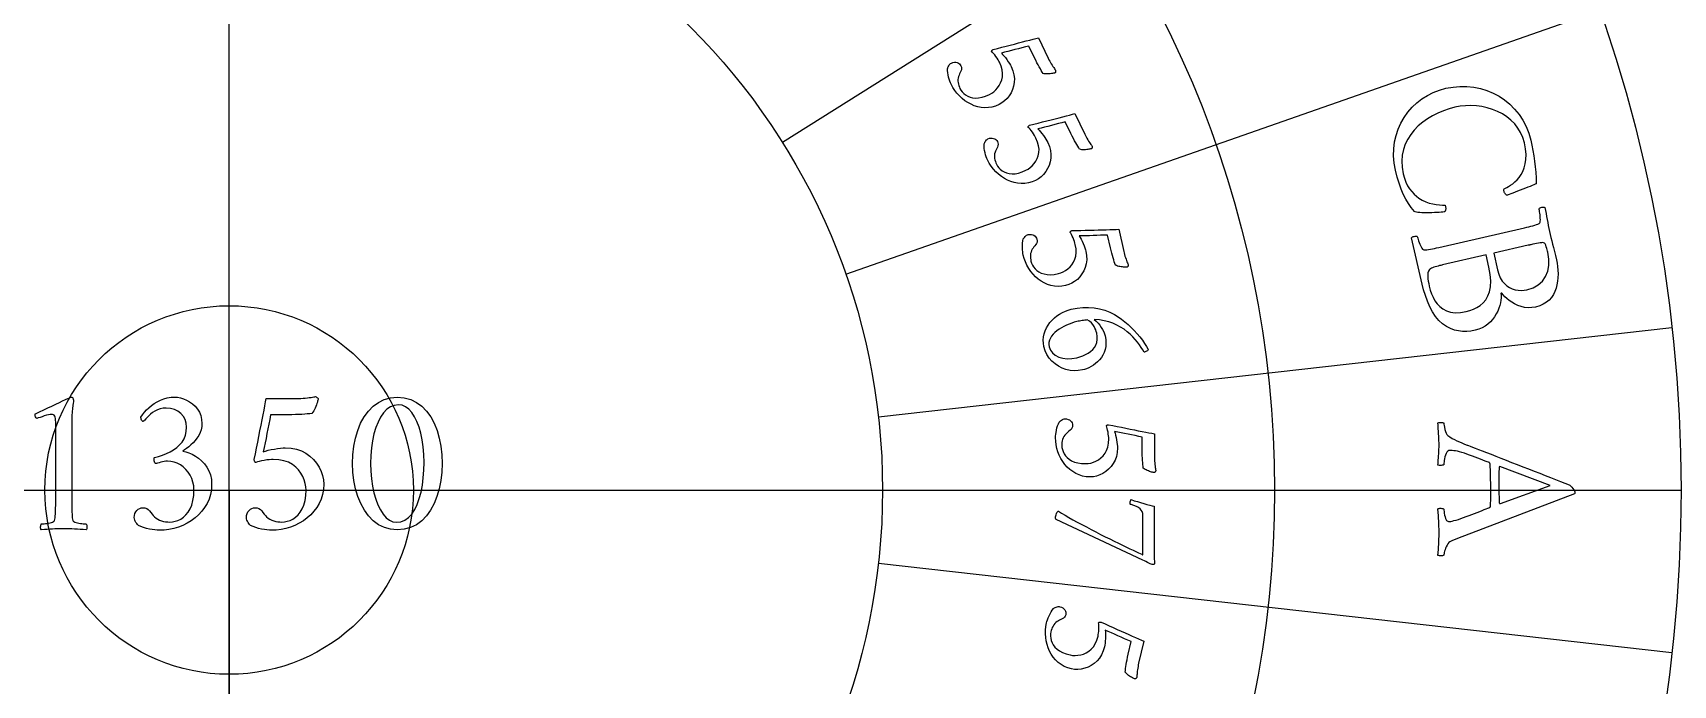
# Model space of a CAD drawing. Header units: millimetres. Extents: x -60 to 60, y -60 to 76.
# Drawn here: x -1.97 to 14.5, y -1.96 to 4.59 of the extents above; entities that cross this region are included whole.
import ezdxf

# ---------------------------------------------------------------- set-up
doc = ezdxf.new("R2010")
doc.units = ezdxf.units.MM
for name, color, linetype in [('CUT_INNER', 6, 'Continuous'), ('CUT_OUTER', 1, 'Continuous'), ('ENGRAVE', 7, 'Continuous'), ('ENGRAVE_FINE', 8, 'Continuous'), ('TEXT', 5, 'Continuous')]:
    doc.layers.add(name, color=color, linetype=linetype)

msp = doc.modelspace()

# ---------------------------------------------------------------- linework, layer by layer
at = {"layer": 'CUT_INNER'}
msp.add_circle((0, 0), 1.85, dxfattribs=at)
at = {"layer": 'CUT_OUTER'}
msp.add_arc((0, -0.0001), 59.9999, 176.771323, 2.429054, dxfattribs=at)
at = {"layer": 'ENGRAVE'}
for points in [[(0, -40.5), (0, 40.5)], [(-40.5, 0), (40.5, 0)], [(0, 0), (0, -27.54)]]:
    msp.add_lwpolyline(points, dxfattribs=at)
for radius in [58.8, 58.8, 57.225, 54.3, 54.3, 51.99, 47.7, 47.7, 45.18, 40.5, 40.5, 14.58, 10.4976, 6.561]:
    msp.add_circle((0, 0), radius, dxfattribs=at)
at = {"layer": 'ENGRAVE_FINE'}
for points in [[(5.5554, 3.4907), (12.3452, 7.757)], [(6.1928, 2.167), (13.7618, 4.8155)], [(6.5197, 0.7346), (14.4883, 1.6324)], [(6.5197, -0.7346), (14.4883, -1.6324)]]:
    msp.add_lwpolyline(points, dxfattribs=at)
at = {"layer": 'TEXT'}
for points in [[(7.8531, 4.2505), (7.87, 4.2095), (7.8808, 4.1693), (7.8854, 4.1301), (7.8838, 4.0917), (7.8772, 4.0549), (7.8665, 4.0202), (7.8518, 3.9877), (7.8332, 3.9572), (7.8113, 3.9298), (7.7871, 3.906), (7.7606, 3.886), (7.7318, 3.8697), (7.6959, 3.8548), (7.66, 3.8445), (7.6238, 3.839), (7.5875, 3.8381), (7.5516, 3.8413), (7.5167, 3.848), (7.4827, 3.8583), (7.4496, 3.8721), (7.4178, 3.889), (7.3877, 3.9086), (7.3593, 3.9308), (7.3326, 3.9558), (7.308, 3.9829), (7.2859, 4.0117), (7.2663, 4.0421), (7.2492, 4.0742), (7.2427, 4.0889), (7.2364, 4.1057), (7.2303, 4.1247), (7.2243, 4.1459), (7.2193, 4.168), (7.2159, 4.1896), (7.2141, 4.2108), (7.2139, 4.2316), (7.2152, 4.2362), (7.2176, 4.2422), (7.2211, 4.2496), (7.2257, 4.2584), (7.2312, 4.2673), (7.2376, 4.2747), (7.2449, 4.2809), (7.253, 4.2857), (7.2679, 4.2915), (7.2824, 4.2943), (7.2965, 4.2942), (7.3103, 4.2912), (7.3229, 4.2859), (7.3334, 4.2788), (7.342, 4.27), (7.3485, 4.2594), (7.3536, 4.2452), (7.3553, 4.2312), (7.3534, 4.2174), (7.348, 4.2037), (7.3412, 4.1903), (7.3351, 4.177), (7.3297, 4.164), (7.3249, 4.1512), (7.3207, 4.1362), (7.3185, 4.121), (7.3183, 4.1055), (7.3201, 4.0898), (7.3233, 4.0743), (7.3275, 4.0593), (7.3326, 4.0448), (7.3387, 4.031), (7.349, 4.013), (7.3619, 3.9961), (7.3774, 3.9804), (7.3956, 3.9659), (7.4164, 3.9535), (7.4399, 3.9443), (7.4661, 3.9382), (7.4949, 3.9353), (7.5263, 3.9365), (7.5602, 3.9429), (7.5965, 3.9545), (7.6353, 3.9712), (7.657, 3.9834), (7.6779, 3.9985), (7.6978, 4.0167), (7.7169, 4.0378), (7.7338, 4.0616), (7.7473, 4.0879), (7.7575, 4.1166), (7.7643, 4.1478), (7.7663, 4.1813), (7.7621, 4.2168), (7.7518, 4.2544), (7.7352, 4.2942), (7.7288, 4.3064), (7.7207, 4.3202), (7.7108, 4.3356), (7.6992, 4.3526), (7.6872, 4.3689), (7.6762, 4.3824), (7.6662, 4.3932), (7.6573, 4.4011), (7.6567, 4.4034), (7.6569, 4.406), (7.658, 4.4089), (7.6599, 4.4121), (7.6625, 4.4152), (7.6653, 4.4179), (7.6684, 4.4203), (7.6718, 4.4222), (7.7149, 4.4333), (7.758, 4.4443), (7.8012, 4.4554), (7.8443, 4.4665), (7.8867, 4.4774), (7.9276, 4.4879), (7.967, 4.498), (8.005, 4.5078), (8.0405, 4.517), (8.0724, 4.5255), (8.1009, 4.5333), (8.1258, 4.5404), (8.225, 4.3344), (8.2321, 4.3201), (8.2396, 4.3058), (8.2476, 4.2915), (8.2561, 4.2772), (8.2645, 4.2635), (8.2724, 4.2511), (8.2798, 4.24), (8.2866, 4.2302), (8.2924, 4.2222), (8.2965, 4.2165), (8.299, 4.2131), (8.2998, 4.2119), (8.2994, 4.2075), (8.2991, 4.2034), (8.2988, 4.1997), (8.2985, 4.1963), (8.298, 4.1934), (8.2968, 4.1909), (8.2949, 4.1888), (8.2924, 4.1872), (8.2892, 4.1861), (8.2841, 4.1847), (8.2769, 4.1832), (8.2678, 4.1815), (8.2573, 4.1799), (8.2461, 4.1786), (8.2342, 4.1776), (8.2216, 4.1769), (8.2089, 4.1768), (8.1967, 4.1774), (8.1849, 4.1789), (8.1737, 4.1812), (8.1651, 4.1955), (8.1557, 4.2112), (8.1457, 4.2284), (8.1349, 4.247), (8.1236, 4.2674), (8.1118, 4.2896), (8.0995, 4.3139), (8.0866, 4.3401), (8.0302, 4.4573), (7.9955, 4.4485), (7.9606, 4.4395), (7.9255, 4.4302), (7.8901, 4.4207), (7.855, 4.4114), (7.8207, 4.4025), (7.7871, 4.3941), (7.7543, 4.3862), (7.7673, 4.3734), (7.7808, 4.3582), (7.795, 4.3405), (7.8098, 4.3204), (7.8239, 4.3), (7.8358, 4.2816), (7.8455, 4.2651), (7.8531, 4.2505)], [(13.0695, 3.5105), (13.0804, 3.4603), (13.0905, 3.4087), (13.0999, 3.3557), (13.1085, 3.3013), (13.1158, 3.2458), (13.1211, 3.1894), (13.1244, 3.1321), (13.1257, 3.074), (13.1231, 3.0729), (13.1155, 3.0698), (13.1028, 3.0645), (13.085, 3.0571), (13.0638, 3.0484), (13.0408, 3.0392), (13.0161, 3.0294), (12.9895, 3.019), (12.9627, 3.0087), (12.9372, 2.9987), (12.9129, 2.9891), (12.8899, 2.98), (12.8698, 2.9721), (12.8542, 2.9662), (12.8433, 2.9623), (12.8368, 2.9603), (12.8327, 2.9594), (12.8281, 2.9605), (12.8231, 2.9637), (12.8175, 2.9689), (12.8122, 2.9755), (12.8079, 2.9825), (12.8046, 2.99), (12.8022, 2.998), (12.801, 3.0051), (12.8007, 3.0118), (12.8013, 3.0181), (12.8027, 3.0242), (12.815, 3.0299), (12.83, 3.0377), (12.8478, 3.0477), (12.8684, 3.0598), (12.8903, 3.0745), (12.912, 3.0925), (12.9334, 3.1137), (12.9547, 3.1381), (12.9745, 3.1661), (12.9912, 3.1983), (13.005, 3.2344), (13.0158, 3.2747), (13.0222, 3.3196), (13.0227, 3.3696), (13.0172, 3.4248), (13.0058, 3.4852), (12.9902, 3.5389), (12.9689, 3.5885), (12.9419, 3.6342), (12.9091, 3.6758), (12.8716, 3.7133), (12.8305, 3.7466), (12.7857, 3.7757), (12.7373, 3.8005), (12.6864, 3.8211), (12.634, 3.8372), (12.5802, 3.8489), (12.5249, 3.8562), (12.4693, 3.8592), (12.4146, 3.8579), (12.3607, 3.8524), (12.3077, 3.8425), (12.2496, 3.8271), (12.1929, 3.8079), (12.1377, 3.7848), (12.0839, 3.7578), (12.0326, 3.7271), (11.985, 3.6929), (11.941, 3.6551), (11.9007, 3.6139), (11.865, 3.5694), (11.8349, 3.5218), (11.8104, 3.4712), (11.7914, 3.4175), (11.7792, 3.3609), (11.7747, 3.3016), (11.7781, 3.2396), (11.7893, 3.1749), (11.8013, 3.1307), (11.8161, 3.0907), (11.8337, 3.055), (11.8542, 3.0237), (11.8764, 2.996), (11.8992, 2.9713), (11.9228, 2.9496), (11.947, 2.9309), (11.9809, 2.9093), (12.0155, 2.8923), (12.0507, 2.8797), (12.0865, 2.8715), (12.1213, 2.8665), (12.1535, 2.863), (12.1833, 2.8611), (12.2105, 2.8608), (12.2149, 2.8437), (12.2161, 2.8268), (12.214, 2.8099), (12.2086, 2.793), (12.1994, 2.7914), (12.1865, 2.7899), (12.1697, 2.7884), (12.1491, 2.7871), (12.1262, 2.7858), (12.1022, 2.7848), (12.0772, 2.7839), (12.0513, 2.7832), (12.0255, 2.7829), (12.0011, 2.7831), (11.978, 2.784), (11.9563, 2.7854), (11.9371, 2.7874), (11.9216, 2.79), (11.9098, 2.7931), (11.9016, 2.7968), (11.8706, 2.8346), (11.8418, 2.8759), (11.8151, 2.9207), (11.7907, 2.969), (11.7682, 3.0216), (11.7476, 3.0791), (11.7289, 3.1417), (11.7119, 3.2094), (11.6986, 3.2829), (11.6926, 3.3548), (11.6938, 3.4251), (11.7024, 3.4938), (11.7175, 3.5601), (11.7385, 3.6233), (11.7653, 3.6834), (11.7981, 3.7403), (11.836, 3.7934), (11.8785, 3.8422), (11.9255, 3.8866), (11.977, 3.9266), (12.0324, 3.9615), (12.0912, 3.9909), (12.1533, 4.0146), (12.2187, 4.0327), (12.2895, 4.0456), (12.3596, 4.0516), (12.4289, 4.0508), (12.4974, 4.0432), (12.5644, 4.0292), (12.6291, 4.0095), (12.6915, 3.9839), (12.7515, 3.9525), (12.8082, 3.9154), (12.8606, 3.8729), (12.9086, 3.8249), (12.9524, 3.7715), (12.9909, 3.713), (13.0232, 3.6501), (13.0494, 3.5826), (13.0695, 3.5105)], [(8.2195, 3.4897), (8.2364, 3.4487), (8.2472, 3.4085), (8.2518, 3.3693), (8.2502, 3.3309), (8.2435, 3.2941), (8.2329, 3.2594), (8.2182, 3.2268), (8.1996, 3.1964), (8.1777, 3.1689), (8.1535, 3.1452), (8.127, 3.1251), (8.0982, 3.1088), (8.0623, 3.0939), (8.0264, 3.0837), (7.9902, 3.0781), (7.9539, 3.0772), (7.918, 3.0804), (7.8831, 3.0872), (7.8491, 3.0974), (7.816, 3.1112), (7.7842, 3.1281), (7.7541, 3.1477), (7.7257, 3.17), (7.699, 3.195), (7.6744, 3.2221), (7.6523, 3.2509), (7.6327, 3.2813), (7.6156, 3.3134), (7.6091, 3.328), (7.6028, 3.3449), (7.5967, 3.3639), (7.5907, 3.3851), (7.5857, 3.4071), (7.5822, 3.4288), (7.5805, 3.45), (7.5803, 3.4708), (7.5816, 3.4754), (7.584, 3.4814), (7.5875, 3.4888), (7.5921, 3.4976), (7.5976, 3.5064), (7.604, 3.5139), (7.6113, 3.5201), (7.6194, 3.5249), (7.6343, 3.5306), (7.6488, 3.5335), (7.6629, 3.5334), (7.6767, 3.5304), (7.6893, 3.5251), (7.6998, 3.518), (7.7084, 3.5092), (7.7149, 3.4986), (7.72, 3.4844), (7.7217, 3.4704), (7.7198, 3.4565), (7.7144, 3.4429), (7.7076, 3.4294), (7.7015, 3.4162), (7.6961, 3.4031), (7.6913, 3.3903), (7.6871, 3.3754), (7.6849, 3.3602), (7.6847, 3.3447), (7.6865, 3.329), (7.6897, 3.3134), (7.6939, 3.2984), (7.699, 3.284), (7.7051, 3.2701), (7.7154, 3.2521), (7.7283, 3.2353), (7.7438, 3.2196), (7.762, 3.205), (7.7828, 3.1927), (7.8063, 3.1834), (7.8325, 3.1774), (7.8613, 3.1745), (7.8927, 3.1757), (7.9266, 3.1821), (7.9629, 3.1936), (8.0017, 3.2104), (8.0234, 3.2225), (8.0443, 3.2377), (8.0642, 3.2558), (8.0833, 3.2769), (8.1002, 3.3008), (8.1137, 3.3271), (8.1239, 3.3558), (8.1307, 3.387), (8.1327, 3.4204), (8.1285, 3.456), (8.1182, 3.4936), (8.1016, 3.5333), (8.0952, 3.5455), (8.0871, 3.5594), (8.0772, 3.5747), (8.0656, 3.5917), (8.0536, 3.6081), (8.0426, 3.6216), (8.0326, 3.6323), (8.0237, 3.6403), (8.0231, 3.6426), (8.0233, 3.6451), (8.0244, 3.648), (8.0263, 3.6512), (8.0289, 3.6544), (8.0317, 3.6571), (8.0348, 3.6594), (8.0382, 3.6613), (8.0813, 3.6724), (8.1244, 3.6835), (8.1676, 3.6946), (8.2107, 3.7056), (8.2531, 3.7165), (8.294, 3.727), (8.3334, 3.7372), (8.3714, 3.7469), (8.4069, 3.7561), (8.4388, 3.7646), (8.4673, 3.7724), (8.4922, 3.7796), (8.5914, 3.5736), (8.5985, 3.5593), (8.606, 3.545), (8.614, 3.5307), (8.6225, 3.5164), (8.6309, 3.5027), (8.6388, 3.4903), (8.6462, 3.4792), (8.653, 3.4694), (8.6588, 3.4614), (8.6629, 3.4557), (8.6654, 3.4522), (8.6662, 3.4511), (8.6658, 3.4467), (8.6655, 3.4426), (8.6652, 3.4389), (8.6649, 3.4355), (8.6644, 3.4325), (8.6632, 3.43), (8.6613, 3.428), (8.6588, 3.4264), (8.6556, 3.4252), (8.6505, 3.4239), (8.6433, 3.4224), (8.6342, 3.4207), (8.6237, 3.4191), (8.6125, 3.4177), (8.6006, 3.4167), (8.588, 3.4161), (8.5753, 3.4159), (8.5631, 3.4166), (8.5513, 3.4181), (8.5401, 3.4203), (8.5315, 3.4346), (8.5221, 3.4504), (8.5121, 3.4676), (8.5013, 3.4862), (8.49, 3.5065), (8.4782, 3.5288), (8.4659, 3.553), (8.453, 3.5792), (8.3966, 3.6965), (8.3619, 3.6877), (8.327, 3.6786), (8.2919, 3.6694), (8.2565, 3.6599), (8.2214, 3.6505), (8.1871, 3.6416), (8.1535, 3.6333), (8.1207, 3.6253), (8.1337, 3.6126), (8.1472, 3.5973), (8.1614, 3.5797), (8.1762, 3.5595), (8.1903, 3.5392), (8.2022, 3.5207), (8.2119, 3.5042), (8.2195, 3.4897)], [(13.3277, 2.3125), (13.3346, 2.278), (13.3396, 2.2425), (13.3428, 2.2061), (13.3442, 2.1687), (13.3434, 2.1313), (13.3399, 2.095), (13.3337, 2.0597), (13.3249, 2.0253), (13.3129, 1.9926), (13.2973, 1.9621), (13.278, 1.9336), (13.2552, 1.9074), (13.2282, 1.8842), (13.1965, 1.8647), (13.1602, 1.8491), (13.1192, 1.8373), (13.0814, 1.831), (13.0444, 1.8297), (13.0082, 1.8333), (12.9727, 1.8419), (12.9389, 1.8539), (12.9076, 1.8682), (12.8787, 1.8847), (12.8523, 1.9034), (12.8289, 1.9227), (12.809, 1.941), (12.7926, 1.9583), (12.7796, 1.9747), (12.777, 1.9765), (12.7748, 1.9769), (12.7729, 1.9756), (12.7713, 1.9728), (12.7734, 1.9529), (12.7733, 1.9309), (12.7709, 1.9068), (12.7664, 1.8805), (12.7594, 1.8529), (12.75, 1.8249), (12.7381, 1.7965), (12.7237, 1.7677), (12.7068, 1.7394), (12.6871, 1.7129), (12.6648, 1.6881), (12.6397, 1.6649), (12.612, 1.6443), (12.5816, 1.6272), (12.5485, 1.6135), (12.5127, 1.6033), (12.4697, 1.5955), (12.4274, 1.5917), (12.3858, 1.5921), (12.3449, 1.5965), (12.3045, 1.606), (12.2644, 1.6213), (12.2245, 1.6425), (12.1849, 1.6696), (12.1484, 1.7023), (12.115, 1.7416), (12.0849, 1.7877), (12.058, 1.8404), (12.0341, 1.8967), (12.013, 1.9533), (11.9946, 2.0103), (11.979, 2.0677), (11.8731, 2.5319), (11.8772, 2.5366), (11.8831, 2.5405), (11.8908, 2.5435), (11.9003, 2.5458), (11.91, 2.5471), (11.9184, 2.5474), (11.9253, 2.5468), (11.9308, 2.5451), (11.9327, 2.5377), (11.9356, 2.5278), (11.9395, 2.5153), (11.9443, 2.5004), (11.9499, 2.4845), (11.956, 2.4692), (11.9627, 2.4544), (11.97, 2.4401), (11.9773, 2.4278), (11.984, 2.4191), (11.9902, 2.414), (11.9959, 2.4123), (12.01, 2.4117), (12.0257, 2.4124), (12.043, 2.4144), (12.062, 2.4177), (12.0821, 2.4218), (12.1029, 2.4262), (12.1245, 2.4309), (12.1468, 2.4359), (13.0072, 2.6323), (13.0296, 2.6375), (13.0513, 2.6427), (13.0723, 2.6478), (13.0926, 2.6529), (13.1116, 2.6582), (13.1283, 2.664), (13.143, 2.6703), (13.1555, 2.677), (13.1607, 2.6811), (13.1643, 2.6885), (13.1663, 2.6992), (13.1668, 2.7132), (13.1662, 2.7291), (13.1652, 2.7452), (13.1637, 2.7616), (13.1617, 2.7783), (13.1596, 2.7938), (13.1577, 2.8067), (13.1559, 2.8169), (13.1544, 2.8244), (13.1587, 2.8283), (13.1647, 2.8319), (13.1723, 2.8352), (13.1817, 2.8382), (13.1912, 2.8403), (13.1995, 2.8409), (13.2065, 2.84), (13.2122, 2.8376), (13.2181, 2.8065), (13.2239, 2.7757), (13.2295, 2.7451), (13.2348, 2.7147), (13.2403, 2.6846), (13.246, 2.6548), (13.2522, 2.6254), (13.2586, 2.5964), (13.2657, 2.5659), (13.2732, 2.5346), (13.2813, 2.5022), (13.2898, 2.4689), (13.2988, 2.4338), (13.3081, 2.396), (13.3177, 2.3556), (13.3277, 2.3125)], [(8.6021, 2.3965), (8.6094, 2.3527), (8.611, 2.3112), (8.6067, 2.2719), (8.5966, 2.2348), (8.582, 2.2004), (8.5638, 2.1689), (8.5423, 2.1405), (8.5173, 2.115), (8.4899, 2.0931), (8.4611, 2.0753), (8.4308, 2.0616), (8.399, 2.0522), (8.3607, 2.0456), (8.3234, 2.0436), (8.2869, 2.0463), (8.2513, 2.0535), (8.2171, 2.0646), (8.1845, 2.0789), (8.1536, 2.0965), (8.1244, 2.1173), (8.0972, 2.1409), (8.0723, 2.1666), (8.0495, 2.1947), (8.029, 2.225), (8.0111, 2.2569), (7.9959, 2.2899), (7.9836, 2.3239), (7.974, 2.3589), (7.971, 2.3747), (7.9686, 2.3925), (7.9669, 2.4124), (7.9658, 2.4344), (7.9657, 2.457), (7.9672, 2.4789), (7.9702, 2.5), (7.9747, 2.5203), (7.977, 2.5245), (7.9806, 2.5298), (7.9857, 2.5362), (7.9921, 2.5438), (7.9995, 2.5512), (8.0074, 2.557), (8.0158, 2.5614), (8.0248, 2.5643), (8.0406, 2.5666), (8.0554, 2.5662), (8.0691, 2.5629), (8.0819, 2.557), (8.093, 2.549), (8.1017, 2.5397), (8.1081, 2.5292), (8.1121, 2.5174), (8.1139, 2.5024), (8.1124, 2.4884), (8.1075, 2.4753), (8.0992, 2.4632), (8.0896, 2.4516), (8.0807, 2.4401), (8.0725, 2.4286), (8.0649, 2.4171), (8.0575, 2.4035), (8.052, 2.3892), (8.0484, 2.3741), (8.0466, 2.3584), (8.0463, 2.3425), (8.0471, 2.327), (8.0489, 2.3118), (8.0517, 2.2969), (8.0577, 2.277), (8.0665, 2.2577), (8.0782, 2.239), (8.0927, 2.2208), (8.1102, 2.2041), (8.1311, 2.1898), (8.1552, 2.1781), (8.1827, 2.1689), (8.2136, 2.1631), (8.248, 2.1618), (8.286, 2.165), (8.3275, 2.1726), (8.3514, 2.1796), (8.3751, 2.1898), (8.3986, 2.203), (8.4219, 2.2194), (8.4437, 2.2389), (8.4627, 2.2615), (8.4791, 2.2872), (8.4926, 2.3161), (8.502, 2.3483), (8.5058, 2.3839), (8.5041, 2.4228), (8.4968, 2.4652), (8.4933, 2.4786), (8.4885, 2.4939), (8.4822, 2.5111), (8.4747, 2.5302), (8.4666, 2.5488), (8.4589, 2.5645), (8.4516, 2.5771), (8.4447, 2.5868), (8.4446, 2.5892), (8.4454, 2.5917), (8.4471, 2.5943), (8.4497, 2.5969), (8.4528, 2.5994), (8.4562, 2.6015), (8.4597, 2.6031), (8.4635, 2.6042), (8.508, 2.6054), (8.5525, 2.6066), (8.597, 2.6078), (8.6415, 2.609), (8.6852, 2.6102), (8.7275, 2.6113), (8.7682, 2.6124), (8.8074, 2.6135), (8.844, 2.6145), (8.8771, 2.6157), (8.9065, 2.617), (8.9324, 2.6184), (8.9833, 2.3955), (8.987, 2.38), (8.9912, 2.3644), (8.9958, 2.3486), (9.0009, 2.3328), (9.006, 2.3176), (9.0109, 2.3038), (9.0157, 2.2913), (9.0202, 2.2802), (9.024, 2.2711), (9.0268, 2.2646), (9.0284, 2.2607), (9.029, 2.2594), (9.0276, 2.2552), (9.0264, 2.2513), (9.0253, 2.2478), (9.0243, 2.2445), (9.0231, 2.2418), (9.0213, 2.2396), (9.019, 2.238), (9.0162, 2.237), (9.0129, 2.2366), (9.0076, 2.2364), (9.0003, 2.2366), (8.991, 2.2369), (8.9804, 2.2377), (8.9692, 2.2389), (8.9573, 2.2405), (8.9449, 2.2427), (8.9325, 2.2454), (8.9207, 2.2488), (8.9096, 2.2528), (8.8992, 2.2575), (8.8939, 2.2734), (8.8883, 2.2908), (8.8824, 2.3098), (8.876, 2.3304), (8.8695, 2.3527), (8.8629, 2.377), (8.8563, 2.4034), (8.8496, 2.4318), (8.8207, 2.5587), (8.7849, 2.5578), (8.7489, 2.5568), (8.7126, 2.5555), (8.676, 2.5542), (8.6397, 2.5529), (8.6043, 2.5518), (8.5697, 2.5511), (8.5359, 2.5507), (8.5457, 2.5354), (8.5555, 2.5175), (8.5654, 2.4971), (8.5754, 2.4742), (8.5845, 2.4512), (8.592, 2.4306), (8.5979, 2.4123), (8.6021, 2.3965)], [(12.6985, 2.3773), (12.7367, 2.2102), (12.7487, 2.1675), (12.7642, 2.1302), (12.783, 2.0983), (12.8052, 2.0717), (12.8299, 2.05), (12.8562, 2.0326), (12.8841, 2.0195), (12.9136, 2.0107), (12.9437, 2.0057), (12.9734, 2.004), (13.0029, 2.0056), (13.0319, 2.0106), (13.0939, 2.0304), (13.1459, 2.0591), (13.1879, 2.0968), (13.2197, 2.1435), (13.2412, 2.1971), (13.252, 2.2554), (13.2521, 2.3184), (13.2414, 2.3862), (13.2389, 2.3967), (13.2355, 2.4096), (13.2314, 2.4248), (13.2264, 2.4425), (13.2207, 2.4591), (13.2144, 2.4715), (13.2074, 2.4794), (13.1998, 2.4831), (13.1897, 2.4837), (13.1775, 2.4831), (13.1631, 2.4814), (13.1465, 2.4785), (13.1286, 2.4749), (13.1103, 2.471), (13.0914, 2.4669), (13.072, 2.4626), (13.068, 2.4617), (13.0643, 2.4608), (13.0608, 2.46), (13.0576, 2.4593), (13.0545, 2.4586), (13.0514, 2.4579), (13.0483, 2.4572), (13.0452, 2.4565)], [(12.6222, 2.3599), (12.1848, 2.2601), (12.1766, 2.2581), (12.1665, 2.2556), (12.1545, 2.2526), (12.1406, 2.2489), (12.126, 2.2448), (12.1119, 2.2405), (12.0983, 2.2358), (12.0851, 2.2308), (12.0733, 2.2258), (12.0639, 2.2211), (12.057, 2.2167), (12.0523, 2.2125), (12.044, 2.1975), (12.0384, 2.1808), (12.0357, 2.1625), (12.0358, 2.1425), (12.0379, 2.1208), (12.0412, 2.0973), (12.0457, 2.0721), (12.0515, 2.0451), (12.0616, 2.0075), (12.0744, 1.9709), (12.09, 1.9353), (12.1083, 1.9007), (12.1303, 1.8688), (12.1569, 1.841), (12.1882, 1.8174), (12.224, 1.798), (12.265, 1.7845), (12.3117, 1.7789), (12.364, 1.7811), (12.4221, 1.7911), (12.4595, 1.8015), (12.4955, 1.8154), (12.53, 1.8328), (12.563, 1.8536), (12.5931, 1.8791), (12.6187, 1.9106), (12.6398, 1.9479), (12.6565, 1.9911), (12.6669, 2.0412), (12.6693, 2.099), (12.6636, 2.1647), (12.65, 2.2382)], [(8.7956, 1.5484), (8.8024, 1.5101), (8.8048, 1.4742), (8.8028, 1.4406), (8.7964, 1.4094), (8.7865, 1.3805), (8.7739, 1.3538), (8.7587, 1.3293), (8.7408, 1.3071), (8.7211, 1.2871), (8.7002, 1.2692), (8.6783, 1.2533), (8.6553, 1.2396), (8.6322, 1.2279), (8.6099, 1.2182), (8.5885, 1.2106), (8.5679, 1.205), (8.5263, 1.1982), (8.4849, 1.1968), (8.4438, 1.2009), (8.403, 1.2105), (8.3637, 1.2249), (8.3271, 1.2436), (8.2932, 1.2666), (8.2619, 1.2939), (8.2345, 1.325), (8.2121, 1.3597), (8.1947, 1.3978), (8.1823, 1.4393), (8.1766, 1.473), (8.175, 1.5059), (8.1776, 1.538), (8.1844, 1.5693), (8.1946, 1.5994), (8.2078, 1.6281), (8.2238, 1.6553), (8.2427, 1.6811), (8.264, 1.7051), (8.2873, 1.7273), (8.3126, 1.7475), (8.3398, 1.7659), (8.3682, 1.782), (8.3971, 1.7955), (8.4266, 1.8063), (8.4565, 1.8145), (8.5143, 1.8253), (8.5716, 1.831), (8.6284, 1.8318), (8.6847, 1.8276), (8.7396, 1.8183), (8.7922, 1.8041), (8.8425, 1.7848), (8.8905, 1.7606), (8.9257, 1.739), (8.9603, 1.7152), (8.9941, 1.6891), (9.0273, 1.6607), (9.0592, 1.6308), (9.0895, 1.6), (9.1182, 1.5685), (9.1452, 1.5362), (9.17, 1.5039), (9.192, 1.4722), (9.2112, 1.4412), (9.2276, 1.4109), (9.2276, 1.4057), (9.2251, 1.401), (9.2203, 1.3967), (9.2129, 1.3929), (9.205, 1.3897), (9.1982, 1.3871), (9.1926, 1.3852), (9.1881, 1.384), (9.1739, 1.4069), (9.1578, 1.431), (9.1398, 1.4565), (9.1199, 1.4832), (9.0978, 1.5104), (9.0734, 1.5371), (9.0466, 1.5634), (9.0175, 1.5893), (8.9859, 1.6138), (8.9517, 1.6361), (8.9148, 1.6562), (8.8752, 1.674), (8.8328, 1.6889), (8.7873, 1.7), (8.7387, 1.7073), (8.6869, 1.7108), (8.707, 1.6936), (8.7255, 1.6749), (8.7424, 1.6545), (8.7577, 1.6326), (8.771, 1.6102), (8.7817, 1.5888), (8.79, 1.5682), (8.7956, 1.5484)], [(8.6176, 1.708), (8.6048, 1.7066), (8.5918, 1.705), (8.5787, 1.7031), (8.5654, 1.701), (8.5521, 1.6987), (8.5389, 1.6962), (8.5256, 1.6935), (8.5125, 1.6905), (8.4868, 1.684), (8.4608, 1.6759), (8.4346, 1.6664), (8.4082, 1.6553), (8.3822, 1.643), (8.3575, 1.6293), (8.3341, 1.6145), (8.3121, 1.5984), (8.2919, 1.5812), (8.2743, 1.5631), (8.2593, 1.5441), (8.2468, 1.5241), (8.2376, 1.5034), (8.2326, 1.4822), (8.2316, 1.4605), (8.2346, 1.4383), (8.2468, 1.4045), (8.2668, 1.376), (8.2945, 1.3527), (8.3299, 1.3347), (8.3707, 1.3226), (8.4145, 1.3173), (8.4612, 1.3188), (8.5108, 1.3271), (8.5424, 1.3356), (8.5723, 1.3462), (8.6005, 1.359), (8.627, 1.374), (8.651, 1.3911), (8.6716, 1.4104), (8.6889, 1.4319), (8.7029, 1.4556), (8.7126, 1.4815), (8.7174, 1.5098), (8.7171, 1.5403), (8.7118, 1.5732), (8.7074, 1.5898), (8.7015, 1.6069), (8.6941, 1.6246), (8.6853, 1.6429), (8.674, 1.6609), (8.6589, 1.6778), (8.6401, 1.6935), (8.6176, 1.708)], [(-1.7418, -0.1545), (-1.7418, 0.6815), (-1.7424, 0.702), (-1.7442, 0.7191), (-1.7472, 0.7327), (-1.7514, 0.7429), (-1.757, 0.7503), (-1.7643, 0.7556), (-1.7734, 0.7587), (-1.7842, 0.7598), (-1.7974, 0.7588), (-1.8138, 0.7558), (-1.8334, 0.7509), (-1.8561, 0.7439), (-1.879, 0.7363), (-1.899, 0.7294), (-1.9161, 0.7231), (-1.9302, 0.7175), (-1.9385, 0.7253), (-1.9445, 0.7339), (-1.9481, 0.7433), (-1.9493, 0.7535), (-1.9493, 0.7536), (-1.9493, 0.754), (-1.9493, 0.7546), (-1.9493, 0.7556), (-1.949, 0.7594), (-1.9482, 0.7625), (-1.9469, 0.7647), (-1.945, 0.7662), (-1.9029, 0.7853), (-1.8612, 0.8045), (-1.8198, 0.8239), (-1.7789, 0.8434), (-1.7399, 0.8621), (-1.7043, 0.8791), (-1.6721, 0.8944), (-1.6434, 0.908), (-1.6197, 0.9191), (-1.6024, 0.927), (-1.5916, 0.9318), (-1.5873, 0.9334), (-1.5831, 0.9334), (-1.5782, 0.9326), (-1.5741, 0.9302), (-1.5708, 0.9262), (-1.5683, 0.9207), (-1.5663, 0.9146), (-1.5646, 0.909), (-1.5631, 0.904), (-1.5619, 0.8995), (-1.5625, 0.8963), (-1.5641, 0.8865), (-1.5667, 0.8703), (-1.5704, 0.8476), (-1.5741, 0.819), (-1.5768, 0.7849), (-1.5783, 0.7455), (-1.5789, 0.7005), (-1.5789, -0.1545), (-1.5788, -0.1774), (-1.5786, -0.1995), (-1.5783, -0.2208), (-1.5778, -0.2413), (-1.5768, -0.2605), (-1.5749, -0.2778), (-1.5721, -0.2933), (-1.5683, -0.3069), (-1.5647, -0.312), (-1.5582, -0.3169), (-1.5488, -0.3216), (-1.5365, -0.3259), (-1.5226, -0.3298), (-1.5082, -0.3331), (-1.4935, -0.3357), (-1.4783, -0.3376), (-1.4641, -0.339), (-1.4522, -0.34), (-1.4424, -0.3406), (-1.435, -0.3407), (-1.4321, -0.3458), (-1.4299, -0.3524), (-1.4284, -0.3606), (-1.4275, -0.3704), (-1.4276, -0.3802), (-1.4289, -0.3884), (-1.4313, -0.395), (-1.435, -0.4), (-1.466, -0.398), (-1.4958, -0.396), (-1.5242, -0.3943), (-1.5514, -0.3926), (-1.5783, -0.3912), (-1.6064, -0.3902), (-1.6355, -0.3896), (-1.6656, -0.3894), (-1.6946, -0.3896), (-1.7223, -0.3902), (-1.7486, -0.3912), (-1.7736, -0.3926), (-1.7989, -0.3943), (-1.826, -0.396), (-1.8549, -0.398), (-1.8858, -0.4), (-1.8894, -0.395), (-1.8918, -0.3884), (-1.8931, -0.3802), (-1.8932, -0.3704), (-1.8923, -0.3606), (-1.8908, -0.3524), (-1.8886, -0.3458), (-1.8858, -0.3407), (-1.8783, -0.3406), (-1.8686, -0.34), (-1.8566, -0.339), (-1.8424, -0.3376), (-1.8272, -0.3357), (-1.8125, -0.3331), (-1.7981, -0.3298), (-1.7842, -0.3259), (-1.772, -0.3216), (-1.763, -0.3169), (-1.7572, -0.312), (-1.7545, -0.3069), (-1.7507, -0.2933), (-1.7477, -0.2778), (-1.7454, -0.2605), (-1.744, -0.2413), (-1.743, -0.2208), (-1.7424, -0.1995), (-1.742, -0.1774), (-1.7418, -0.1545)], [(-0.5439, 0.9334), (-0.5168, 0.9314), (-0.4884, 0.9257), (-0.4586, 0.9161), (-0.4275, 0.9027), (-0.3969, 0.8855), (-0.3685, 0.8648), (-0.3424, 0.8406), (-0.3185, 0.8127), (-0.2986, 0.7815), (-0.2844, 0.7471), (-0.2759, 0.7095), (-0.273, 0.6688), (-0.2751, 0.6367), (-0.2812, 0.6058), (-0.2915, 0.5763), (-0.3058, 0.5482), (-0.323, 0.5216), (-0.3418, 0.4968), (-0.3622, 0.474), (-0.3841, 0.4529), (-0.4063, 0.4339), (-0.4273, 0.4169), (-0.447, 0.4021), (-0.4656, 0.3894), (-0.4355, 0.3832), (-0.4042, 0.373), (-0.372, 0.3589), (-0.3386, 0.3407), (-0.306, 0.3187), (-0.2759, 0.2929), (-0.2484, 0.2632), (-0.2233, 0.2296), (-0.2025, 0.1923), (-0.1876, 0.1511), (-0.1786, 0.106), (-0.1757, 0.0571), (-0.1785, 0.0055), (-0.187, -0.0437), (-0.2013, -0.0903), (-0.2212, -0.1344), (-0.2458, -0.1757), (-0.2741, -0.2138), (-0.3061, -0.2487), (-0.3418, -0.2804), (-0.3805, -0.3088), (-0.4214, -0.3336), (-0.4646, -0.3548), (-0.5101, -0.3725), (-0.5569, -0.3864), (-0.6042, -0.3963), (-0.6521, -0.4023), (-0.7005, -0.4042), (-0.7219, -0.4035), (-0.7458, -0.4013), (-0.7722, -0.3977), (-0.8011, -0.3926), (-0.8305, -0.3859), (-0.8585, -0.3775), (-0.885, -0.3674), (-0.9101, -0.3556), (-0.9148, -0.3513), (-0.9207, -0.345), (-0.9275, -0.3365), (-0.9355, -0.3259), (-0.9429, -0.3142), (-0.9482, -0.3021), (-0.9513, -0.2898), (-0.9524, -0.2773), (-0.9507, -0.2561), (-0.9458, -0.237), (-0.9375, -0.2201), (-0.9259, -0.2053), (-0.9123, -0.1933), (-0.8976, -0.1847), (-0.8821, -0.1795), (-0.8656, -0.1778), (-0.8456, -0.1798), (-0.8278, -0.186), (-0.8123, -0.1962), (-0.799, -0.2106), (-0.7867, -0.2265), (-0.7744, -0.2415), (-0.7619, -0.2556), (-0.7492, -0.2688), (-0.7337, -0.2825), (-0.7167, -0.2939), (-0.6982, -0.3031), (-0.6783, -0.3101), (-0.6578, -0.3152), (-0.6373, -0.3188), (-0.617, -0.321), (-0.5968, -0.3217), (-0.5693, -0.3198), (-0.5415, -0.314), (-0.5137, -0.3044), (-0.4857, -0.291), (-0.4588, -0.2732), (-0.4341, -0.2503), (-0.4117, -0.2224), (-0.3915, -0.1894), (-0.3749, -0.151), (-0.363, -0.1066), (-0.3558, -0.0563), (-0.3534, 0), (-0.3558, 0.0411), (-0.363, 0.0796), (-0.3749, 0.1157), (-0.3915, 0.1492), (-0.412, 0.1798), (-0.4352, 0.2071), (-0.4612, 0.2312), (-0.49, 0.2519), (-0.5206, 0.2685), (-0.5521, 0.2804), (-0.5846, 0.2876), (-0.618, 0.29), (-0.635, 0.2893), (-0.6521, 0.2873), (-0.6694, 0.284), (-0.6868, 0.2794), (-0.7033, 0.2745), (-0.7177, 0.2704), (-0.7302, 0.2671), (-0.7408, 0.2646), (-0.7463, 0.2734), (-0.7503, 0.2831), (-0.7527, 0.2935), (-0.7535, 0.3048), (-0.7532, 0.3116), (-0.7524, 0.3175), (-0.7511, 0.3222), (-0.7492, 0.3259), (-0.7085, 0.3366), (-0.6688, 0.3497), (-0.6302, 0.3652), (-0.5926, 0.3831), (-0.5574, 0.4035), (-0.5257, 0.4267), (-0.4976, 0.4527), (-0.473, 0.4815), (-0.4531, 0.5134), (-0.4389, 0.549), (-0.4304, 0.588), (-0.4275, 0.6307), (-0.4311, 0.6703), (-0.4418, 0.7064), (-0.4597, 0.739), (-0.4847, 0.7683), (-0.5152, 0.7923), (-0.5497, 0.8095), (-0.5882, 0.8199), (-0.6307, 0.8233), (-0.6624, 0.8214), (-0.6921, 0.8156), (-0.7196, 0.806), (-0.745, 0.7926), (-0.7681, 0.7771), (-0.7886, 0.7614), (-0.8067, 0.7454), (-0.8222, 0.7291), (-0.8354, 0.7142), (-0.8463, 0.7024), (-0.855, 0.6936), (-0.8614, 0.6878), (-0.8656, 0.6888), (-0.8699, 0.6916), (-0.8741, 0.6962), (-0.8783, 0.7027), (-0.882, 0.7101), (-0.8847, 0.7175), (-0.8863, 0.7249), (-0.8868, 0.7323), (-0.8698, 0.7564), (-0.8505, 0.7802), (-0.8291, 0.8035), (-0.8053, 0.8265), (-0.7794, 0.8483), (-0.7516, 0.8683), (-0.7218, 0.8864), (-0.69, 0.9027), (-0.6562, 0.9161), (-0.6206, 0.9257), (-0.5832, 0.9314), (-0.5439, 0.9334)], [(0.563, 0.4233), (0.622, 0.4199), (0.6765, 0.4095), (0.7263, 0.3923), (0.7714, 0.3683), (0.8119, 0.339), (0.8474, 0.3061), (0.878, 0.2696), (0.9037, 0.2296), (0.9241, 0.1875), (0.9386, 0.1447), (0.9474, 0.1013), (0.9503, 0.0571), (0.9474, 0.0055), (0.9389, -0.0437), (0.9247, -0.0903), (0.9048, -0.1344), (0.8802, -0.1757), (0.8519, -0.2138), (0.8199, -0.2487), (0.7841, -0.2804), (0.7455, -0.3088), (0.7045, -0.3336), (0.6613, -0.3548), (0.6159, -0.3725), (0.5691, -0.3864), (0.5217, -0.3963), (0.4738, -0.4023), (0.4254, -0.4042), (0.404, -0.4035), (0.3802, -0.4013), (0.3538, -0.3977), (0.3249, -0.3926), (0.2954, -0.3859), (0.2675, -0.3775), (0.2409, -0.3674), (0.2159, -0.3556), (0.2111, -0.3513), (0.2053, -0.345), (0.1984, -0.3365), (0.1905, -0.3259), (0.1831, -0.3142), (0.1778, -0.3021), (0.1746, -0.2898), (0.1735, -0.2773), (0.1752, -0.2561), (0.1802, -0.237), (0.1884, -0.2201), (0.2, -0.2053), (0.2137, -0.1933), (0.2283, -0.1847), (0.2439, -0.1795), (0.2603, -0.1778), (0.2804, -0.1798), (0.2982, -0.186), (0.3137, -0.1962), (0.327, -0.2106), (0.3392, -0.2265), (0.3516, -0.2415), (0.3641, -0.2556), (0.3767, -0.2688), (0.3923, -0.2825), (0.4093, -0.2939), (0.4277, -0.3031), (0.4476, -0.3101), (0.4682, -0.3152), (0.4886, -0.3188), (0.5089, -0.321), (0.5291, -0.3217), (0.5567, -0.3198), (0.5844, -0.314), (0.6122, -0.3044), (0.6402, -0.291), (0.6671, -0.2732), (0.6918, -0.2503), (0.7142, -0.2224), (0.7344, -0.1894), (0.7511, -0.151), (0.763, -0.1066), (0.7701, -0.0563), (0.7725, 0), (0.7705, 0.0331), (0.7643, 0.0669), (0.7541, 0.1014), (0.7397, 0.1365), (0.7209, 0.1706), (0.6971, 0.2021), (0.6685, 0.231), (0.6349, 0.2571), (0.5959, 0.2789), (0.5508, 0.2945), (0.4996, 0.3038), (0.4423, 0.3069), (0.424, 0.3063), (0.4027, 0.3045), (0.3784, 0.3015), (0.3513, 0.2974), (0.3247, 0.2924), (0.3021, 0.287), (0.2835, 0.2813), (0.2688, 0.2751), (0.2657, 0.2757), (0.2627, 0.2775), (0.2599, 0.2805), (0.2571, 0.2847), (0.2548, 0.2895), (0.2532, 0.2945), (0.2522, 0.2995), (0.2519, 0.3048), (0.2635, 0.363), (0.2751, 0.4212), (0.2868, 0.4794), (0.2984, 0.5376), (0.3099, 0.5948), (0.3209, 0.65), (0.3316, 0.7033), (0.3418, 0.7545), (0.3513, 0.8025), (0.3595, 0.8458), (0.3666, 0.8845), (0.3725, 0.9185), (0.6773, 0.9185), (0.6986, 0.9188), (0.7201, 0.9196), (0.7419, 0.9209), (0.764, 0.9228), (0.7853, 0.925), (0.8048, 0.9273), (0.8224, 0.9297), (0.8381, 0.9323), (0.8511, 0.9346), (0.8603, 0.9363), (0.8659, 0.9373), (0.8677, 0.9376), (0.8728, 0.9345), (0.8775, 0.9318), (0.8818, 0.9293), (0.8857, 0.927), (0.889, 0.9246), (0.8913, 0.9217), (0.8927, 0.9183), (0.8931, 0.9143), (0.8927, 0.9099), (0.8913, 0.9029), (0.889, 0.8935), (0.8857, 0.8815), (0.8816, 0.8679), (0.8767, 0.8537), (0.8711, 0.8388), (0.8646, 0.8233), (0.8574, 0.808), (0.8495, 0.7937), (0.841, 0.7804), (0.8318, 0.7683), (0.8095, 0.7662), (0.7852, 0.764), (0.7587, 0.7619), (0.7302, 0.7598), (0.6992, 0.758), (0.6656, 0.7566), (0.6294, 0.7558), (0.5905, 0.7556), (0.4169, 0.7556), (0.4075, 0.7088), (0.3982, 0.6617), (0.389, 0.6141), (0.3799, 0.5662), (0.3708, 0.5186), (0.3616, 0.4722), (0.3523, 0.4271), (0.3429, 0.3831), (0.3657, 0.3912), (0.3918, 0.3987), (0.4212, 0.4055), (0.454, 0.4116), (0.4866, 0.4167), (0.5156, 0.4204), (0.5411, 0.4226), (0.563, 0.4233)], [(1.6889, 0.9312), (1.7591, 0.9256), (1.8236, 0.9085), (1.8824, 0.88), (1.9355, 0.8402), (1.9827, 0.791), (2.0239, 0.7341), (2.0589, 0.6698), (2.0879, 0.5979), (2.1106, 0.5204), (2.1268, 0.4394), (2.1365, 0.3548), (2.1397, 0.2667), (2.1364, 0.1785), (2.1265, 0.0939), (2.11, 0.0129), (2.0868, -0.0646), (2.0574, -0.1365), (2.022, -0.2011), (1.9807, -0.2582), (1.9334, -0.3079), (1.8804, -0.3482), (1.822, -0.377), (1.7582, -0.3943), (1.6889, -0.4), (1.6215, -0.3943), (1.5588, -0.377), (1.5008, -0.3482), (1.4477, -0.3079), (1.3998, -0.2582), (1.358, -0.2011), (1.3221, -0.1365), (1.2921, -0.0646), (1.2685, 0.0129), (1.2516, 0.0939), (1.2415, 0.1785), (1.2381, 0.2667), (1.2414, 0.3548), (1.2514, 0.4394), (1.2679, 0.5204), (1.291, 0.5979), (1.3205, 0.6698), (1.3561, 0.7341), (1.3978, 0.791), (1.4455, 0.8402), (1.4988, 0.88), (1.5572, 0.9085), (1.6205, 0.9256), (1.6889, 0.9312)], [(1.6995, 0.855), (1.6576, 0.8501), (1.6188, 0.8352), (1.583, 0.8104), (1.5503, 0.7757), (1.5209, 0.7326), (1.495, 0.6828), (1.4727, 0.6263), (1.454, 0.563), (1.4392, 0.4945), (1.4286, 0.4222), (1.4223, 0.3463), (1.4201, 0.2667), (1.4223, 0.1879), (1.4286, 0.1124), (1.4392, 0.0403), (1.454, -0.0286), (1.4725, -0.0924), (1.494, -0.1495), (1.5185, -0.1998), (1.5461, -0.2434), (1.5763, -0.2786), (1.6088, -0.3037), (1.6435, -0.3188), (1.6805, -0.3238), (1.725, -0.3187), (1.7656, -0.3032), (1.8023, -0.2774), (1.835, -0.2413), (1.8637, -0.1966), (1.8887, -0.145), (1.9098, -0.0865), (1.927, -0.0212), (1.9405, 0.0491), (1.95, 0.1222), (1.9558, 0.1983), (1.9577, 0.2773), (1.9557, 0.3567), (1.9495, 0.432), (1.9393, 0.5033), (1.9249, 0.5704), (1.9069, 0.6322), (1.8858, 0.6873), (1.8614, 0.7359), (1.8339, 0.7778), (1.8037, 0.8116), (1.7712, 0.8357), (1.7365, 0.8502), (1.6995, 0.855)], [(8.9197, 0.4222), (8.9171, 0.3779), (8.9094, 0.3371), (8.8965, 0.2998), (8.8784, 0.2659), (8.8564, 0.2356), (8.8318, 0.2089), (8.8044, 0.186), (8.7744, 0.1667), (8.7428, 0.1514), (8.7107, 0.1405), (8.6781, 0.1339), (8.6451, 0.1317), (8.6063, 0.1339), (8.5695, 0.1403), (8.5345, 0.1509), (8.5014, 0.1659), (8.4705, 0.1843), (8.4419, 0.2056), (8.4157, 0.2296), (8.3919, 0.2564), (8.3706, 0.2854), (8.352, 0.3161), (8.3361, 0.3485), (8.3228, 0.3825), (8.3124, 0.4177), (8.305, 0.4532), (8.3005, 0.4891), (8.299, 0.5254), (8.2996, 0.5414), (8.3012, 0.5593), (8.3039, 0.5791), (8.3077, 0.6008), (8.3128, 0.6229), (8.3191, 0.6439), (8.3266, 0.6638), (8.3355, 0.6826), (8.3387, 0.6861), (8.3435, 0.6905), (8.3498, 0.6957), (8.3577, 0.7016), (8.3666, 0.7072), (8.3756, 0.7111), (8.3848, 0.7135), (8.3943, 0.7143), (8.4101, 0.7131), (8.4244, 0.7093), (8.4371, 0.7031), (8.4482, 0.6945), (8.4573, 0.6842), (8.4637, 0.6732), (8.4676, 0.6616), (8.4689, 0.6492), (8.4673, 0.6342), (8.4627, 0.6208), (8.455, 0.6092), (8.4443, 0.5992), (8.4323, 0.59), (8.421, 0.5808), (8.4105, 0.5714), (8.4006, 0.5619), (8.3903, 0.5503), (8.3818, 0.5375), (8.3749, 0.5237), (8.3697, 0.5087), (8.3658, 0.4933), (8.3631, 0.478), (8.3615, 0.4628), (8.3609, 0.4476), (8.3624, 0.4269), (8.3667, 0.4062), (8.3739, 0.3853), (8.3839, 0.3643), (8.3973, 0.3441), (8.4145, 0.3256), (8.4354, 0.3088), (8.4601, 0.2937), (8.489, 0.2812), (8.5222, 0.2722), (8.56, 0.2669), (8.6022, 0.2651), (8.6271, 0.2666), (8.6524, 0.2712), (8.6782, 0.2789), (8.7046, 0.2897), (8.7302, 0.3038), (8.7538, 0.3216), (8.7754, 0.3431), (8.7951, 0.3683), (8.8114, 0.3975), (8.823, 0.4314), (8.83, 0.4698), (8.8324, 0.5127), (8.8319, 0.5265), (8.8306, 0.5425), (8.8283, 0.5606), (8.8252, 0.581), (8.8215, 0.6009), (8.8175, 0.6179), (8.8132, 0.6319), (8.8086, 0.6429), (8.809, 0.6452), (8.8103, 0.6474), (8.8126, 0.6496), (8.8157, 0.6516), (8.8193, 0.6533), (8.823, 0.6546), (8.8269, 0.6553), (8.8308, 0.6556), (8.8744, 0.6468), (8.9181, 0.6381), (8.9617, 0.6294), (9.0054, 0.6206), (9.0483, 0.6121), (9.0897, 0.6038), (9.1296, 0.5958), (9.1681, 0.5881), (9.204, 0.581), (9.2365, 0.5748), (9.2656, 0.5695), (9.2911, 0.5651), (9.2911, 0.3365), (9.2913, 0.3205), (9.2919, 0.3044), (9.2929, 0.288), (9.2943, 0.2714), (9.2959, 0.2555), (9.2977, 0.2409), (9.2995, 0.2277), (9.3014, 0.2159), (9.3032, 0.2062), (9.3044, 0.1992), (9.3051, 0.195), (9.3054, 0.1937), (9.3031, 0.1898), (9.301, 0.1863), (9.2991, 0.1831), (9.2975, 0.1802), (9.2957, 0.1777), (9.2935, 0.176), (9.2909, 0.175), (9.2879, 0.1746), (9.2846, 0.175), (9.2794, 0.176), (9.2723, 0.1777), (9.2633, 0.1802), (9.2532, 0.1832), (9.2425, 0.1869), (9.2313, 0.1912), (9.2197, 0.196), (9.2082, 0.2014), (9.1975, 0.2073), (9.1875, 0.2137), (9.1784, 0.2206), (9.1768, 0.2373), (9.1752, 0.2556), (9.1736, 0.2754), (9.1721, 0.2968), (9.1707, 0.32), (9.1697, 0.3452), (9.1691, 0.3724), (9.1689, 0.4016), (9.1689, 0.5318), (9.1338, 0.5389), (9.0984, 0.5458), (9.0628, 0.5527), (9.0268, 0.5595), (8.9911, 0.5663), (8.9564, 0.5732), (8.9225, 0.5802), (8.8895, 0.5873), (8.8956, 0.5702), (8.9012, 0.5506), (8.9063, 0.5285), (8.9109, 0.504), (8.9148, 0.4795), (8.9175, 0.4577), (8.9191, 0.4387), (8.9197, 0.4222)], [(12.433, 0.4508), (12.4362, 0.4495), (12.4459, 0.4458), (12.4621, 0.4395), (12.4848, 0.4307), (12.5131, 0.4198), (12.5459, 0.4072), (12.5834, 0.3928), (12.6256, 0.3767), (12.6713, 0.3592), (12.7195, 0.3405), (12.7702, 0.3206), (12.8235, 0.2995), (12.8784, 0.2777), (12.934, 0.2558), (12.9905, 0.2338), (13.0478, 0.2116), (13.1049, 0.1896), (13.1608, 0.168), (13.2155, 0.1468), (13.269, 0.1259), (13.3203, 0.1059), (13.3684, 0.087), (13.4134, 0.0694), (13.4552, 0.0529), (13.464, 0.0474), (13.4732, 0.0394), (13.483, 0.0289), (13.4933, 0.0159), (13.5026, 0.0024), (13.5092, -0.0093), (13.5132, -0.0192), (13.5145, -0.0275), (13.5144, -0.0294), (13.5142, -0.031), (13.5139, -0.0321), (13.5134, -0.0328), (13.5128, -0.0335), (13.5121, -0.0347), (13.5112, -0.0362), (13.5103, -0.0381), (12.4055, -0.4593), (12.351, -0.48), (12.3102, -0.4958), (12.2832, -0.5065), (12.27, -0.5122), (12.2588, -0.5187), (12.2483, -0.5278), (12.2387, -0.5394), (12.2298, -0.5535), (12.2219, -0.5688), (12.2152, -0.5841), (12.2098, -0.5995), (12.2055, -0.6148), (12.2022, -0.6288), (12.1999, -0.64), (12.1985, -0.6484), (12.1981, -0.654), (12.192, -0.6576), (12.1846, -0.6598), (12.1756, -0.6607), (12.1652, -0.6603), (12.1553, -0.6593), (12.1475, -0.6582), (12.142, -0.6572), (12.1388, -0.6561), (12.1408, -0.6262), (12.1428, -0.5979), (12.1445, -0.5712), (12.1462, -0.546), (12.1476, -0.5205), (12.1486, -0.4926), (12.1492, -0.4623), (12.1494, -0.4296), (12.1492, -0.3952), (12.1486, -0.3638), (12.1476, -0.3354), (12.1462, -0.3101), (12.1445, -0.2847), (12.1428, -0.2564), (12.1408, -0.2249), (12.1388, -0.1905), (12.1438, -0.1868), (12.1504, -0.1844), (12.1586, -0.1831), (12.1684, -0.1831), (12.1782, -0.1841), (12.1864, -0.186), (12.193, -0.1888), (12.1981, -0.1926), (12.1985, -0.2034), (12.1999, -0.2169), (12.2022, -0.2331), (12.2055, -0.2519), (12.2095, -0.2704), (12.2142, -0.2857), (12.2195, -0.2979), (12.2256, -0.3069), (12.2306, -0.3106), (12.2372, -0.3132), (12.2454, -0.3148), (12.2552, -0.3154), (12.2664, -0.3145), (12.2809, -0.3119), (12.2986, -0.3076), (12.3197, -0.3016), (12.3432, -0.2943), (12.3682, -0.286), (12.3946, -0.2768), (12.4224, -0.2667), (12.4508, -0.2561), (12.4787, -0.2455), (12.5063, -0.2349), (12.5335, -0.2243), (12.5593, -0.2142), (12.5827, -0.205), (12.6037, -0.1968), (12.6224, -0.1894), (12.6377, -0.1834), (12.6486, -0.1791), (12.6551, -0.1765), (12.6573, -0.1757), (12.6576, -0.1754), (12.6584, -0.1746), (12.6597, -0.1733), (12.6616, -0.1714), (12.6634, -0.1693), (12.6647, -0.1672), (12.6655, -0.1651), (12.6658, -0.163), (12.6667, -0.1462), (12.6674, -0.1275), (12.6678, -0.107), (12.6679, -0.0847), (12.6679, -0.0618), (12.6679, -0.0397), (12.6679, -0.0184), (12.6679, 0.0021), (12.6679, 0.0074), (12.6679, 0.0127), (12.6679, 0.018), (12.6679, 0.0233), (12.6679, 0.0284), (12.6679, 0.0333), (12.6679, 0.038), (12.6679, 0.0423), (12.6678, 0.0729), (12.6676, 0.1011), (12.6673, 0.1269), (12.6668, 0.1503), (12.6661, 0.1741), (12.665, 0.2011), (12.6635, 0.2312), (12.6616, 0.2646), (12.6614, 0.2657), (12.6608, 0.2672), (12.6598, 0.2689), (12.6584, 0.2709), (12.657, 0.2728), (12.656, 0.2741), (12.6554, 0.2749), (12.6552, 0.2751), (12.6526, 0.2761), (12.6446, 0.2791), (12.6314, 0.2841), (12.6129, 0.291), (12.5907, 0.2993), (12.5666, 0.3085), (12.5405, 0.3184), (12.5123, 0.3291), (12.4837, 0.3399), (12.456, 0.35), (12.4292, 0.3595), (12.4033, 0.3683), (12.3779, 0.3769), (12.3547, 0.3839), (12.3335, 0.3891), (12.3145, 0.3926), (12.2974, 0.3949), (12.2822, 0.3966), (12.2688, 0.3976), (12.2573, 0.3979), (12.2463, 0.3958), (12.2364, 0.3897), (12.2277, 0.3794), (12.2203, 0.3651), (12.214, 0.3486), (12.2089, 0.3318), (12.205, 0.3147), (12.2023, 0.2974), (12.2004, 0.2816), (12.1991, 0.2691), (12.1983, 0.2599), (12.1981, 0.254), (12.1948, 0.252), (12.1893, 0.2503), (12.1816, 0.2488), (12.1716, 0.2476), (12.1612, 0.247), (12.1523, 0.2471), (12.1448, 0.248), (12.1388, 0.2497), (12.1398, 0.2691), (12.1409, 0.287), (12.142, 0.3035), (12.143, 0.3185), (12.1441, 0.3328), (12.1451, 0.3471), (12.1462, 0.3614), (12.1473, 0.3757), (12.1482, 0.3911), (12.1488, 0.4087), (12.1492, 0.4286), (12.1494, 0.4508), (12.1492, 0.4732), (12.1488, 0.4937), (12.1482, 0.5123), (12.1473, 0.5291), (12.1462, 0.545), (12.1451, 0.5609), (12.1441, 0.5767), (12.143, 0.5926), (12.142, 0.6095), (12.1409, 0.6286), (12.1398, 0.6498), (12.1388, 0.673), (12.142, 0.6749), (12.1475, 0.6762), (12.1553, 0.677), (12.1652, 0.6773), (12.1756, 0.677), (12.1846, 0.6762), (12.192, 0.6749), (12.1981, 0.673), (12.1986, 0.6619), (12.2004, 0.6474), (12.2034, 0.6296), (12.2076, 0.6085), (12.2131, 0.5876), (12.22, 0.5706), (12.2284, 0.5575), (12.2383, 0.5482), (12.259, 0.5329), (12.2809, 0.5188), (12.3039, 0.5059), (12.3282, 0.4942), (12.3534, 0.4831), (12.3793, 0.4722), (12.4058, 0.4615), (12.433, 0.4508)], [(13.2647, 0.0466), (12.761, 0.2349), (12.7608, 0.2349), (12.76, 0.2347), (12.7586, 0.2343), (12.7568, 0.2339), (12.7549, 0.2333), (12.7536, 0.2325), (12.7528, 0.2317), (12.7526, 0.2307), (12.7516, 0.2096), (12.7507, 0.1865), (12.75, 0.1614), (12.7494, 0.1344), (12.7489, 0.1077), (12.7486, 0.0839), (12.7484, 0.0628), (12.7483, 0.0444), (12.7485, 0.0207), (12.7489, -0.0019), (12.7495, -0.0232), (12.7504, -0.0434), (12.7515, -0.0634), (12.7526, -0.0844), (12.7536, -0.1063), (12.7547, -0.1291), (12.755, -0.131), (12.756, -0.1325), (12.7577, -0.1337), (12.76, -0.1344), (12.7623, -0.1349), (12.7639, -0.1352), (12.7649, -0.1354), (12.7653, -0.1355)], [(9.2879, -0.6318), (9.2881, -0.6471), (9.2885, -0.6631), (9.2893, -0.6797), (9.2903, -0.6968), (9.2914, -0.7125), (9.2921, -0.7246), (9.2925, -0.7332), (9.2927, -0.7381), (9.2918, -0.7423), (9.2891, -0.7453), (9.2847, -0.747), (9.2784, -0.7476), (9.2697, -0.7467), (9.2596, -0.7441), (9.2479, -0.7396), (9.2348, -0.7334), (9.2206, -0.7261), (9.206, -0.7187), (9.1909, -0.711), (9.1752, -0.7032), (8.3038, -0.2952), (8.3017, -0.2925), (8.3002, -0.2889), (8.2993, -0.2845), (8.299, -0.2794), (8.2996, -0.2701), (8.3012, -0.2599), (8.3039, -0.2487), (8.3077, -0.2365), (8.3123, -0.2254), (8.3171, -0.2175), (8.3222, -0.2127), (8.3276, -0.2111), (8.3593, -0.2315), (8.3943, -0.2528), (8.4324, -0.2751), (8.4736, -0.2984), (8.5171, -0.3224), (8.5617, -0.3466), (8.6076, -0.3712), (8.6546, -0.396), (8.702, -0.4207), (8.749, -0.4449), (8.7957, -0.4684), (8.8419, -0.4913), (8.8869, -0.5133), (8.9298, -0.5341), (8.9706, -0.5538), (9.0094, -0.5722), (9.0452, -0.5892), (9.0772, -0.6044), (9.1055, -0.6178), (9.13, -0.6294), (9.1498, -0.6388), (9.1639, -0.6455), (9.1724, -0.6495), (9.1752, -0.6508), (9.1752, -0.2571), (9.1734, -0.2355), (9.1681, -0.2167), (9.1592, -0.2006), (9.1467, -0.1873), (9.1303, -0.1758), (9.1098, -0.1651), (9.085, -0.1552), (9.0562, -0.146), (9.052, -0.1442), (9.049, -0.1405), (9.0473, -0.1347), (9.0467, -0.127), (9.0469, -0.1243), (9.0474, -0.1208), (9.0484, -0.1167), (9.0498, -0.1119), (9.0514, -0.1071), (9.053, -0.103), (9.0546, -0.0996), (9.0562, -0.0968), (9.0881, -0.107), (9.1203, -0.1169), (9.1528, -0.1264), (9.1855, -0.1357), (9.2166, -0.1442), (9.2441, -0.1514), (9.2678, -0.1573), (9.2879, -0.1619)], [(8.79, -1.5732), (8.7776, -1.6158), (8.761, -1.6539), (8.7401, -1.6874), (8.715, -1.7164), (8.6868, -1.7411), (8.6568, -1.7616), (8.6251, -1.7779), (8.5915, -1.79), (8.5573, -1.7979), (8.5236, -1.8014), (8.4904, -1.8005), (8.4576, -1.7953), (8.4203, -1.7846), (8.3858, -1.7701), (8.3541, -1.7519), (8.3252, -1.73), (8.2991, -1.7051), (8.276, -1.6781), (8.2558, -1.6489), (8.2385, -1.6174), (8.2242, -1.5844), (8.2129, -1.5503), (8.2046, -1.5152), (8.1993, -1.479), (8.1969, -1.4425), (8.1976, -1.4062), (8.2012, -1.3702), (8.2079, -1.3345), (8.212, -1.319), (8.2175, -1.3019), (8.2246, -1.2832), (8.2331, -1.2629), (8.2429, -1.2425), (8.2538, -1.2234), (8.2656, -1.2057), (8.2784, -1.1894), (8.2823, -1.1866), (8.2879, -1.1834), (8.2953, -1.1798), (8.3043, -1.1758), (8.3142, -1.1723), (8.3239, -1.1704), (8.3334, -1.1702), (8.3427, -1.1715), (8.3579, -1.1762), (8.371, -1.1831), (8.382, -1.1919), (8.3909, -1.2029), (8.3975, -1.2149), (8.4013, -1.227), (8.4025, -1.2392), (8.401, -1.2516), (8.3962, -1.2659), (8.3887, -1.2778), (8.3786, -1.2875), (8.3659, -1.2948), (8.3522, -1.3011), (8.3391, -1.3077), (8.3268, -1.3144), (8.315, -1.3215), (8.3024, -1.3306), (8.2912, -1.3411), (8.2814, -1.353), (8.273, -1.3664), (8.2659, -1.3806), (8.2598, -1.395), (8.2548, -1.4094), (8.2509, -1.4241), (8.2477, -1.4446), (8.2473, -1.4658), (8.2497, -1.4877), (8.2548, -1.5104), (8.2634, -1.5331), (8.276, -1.555), (8.2926, -1.576), (8.3134, -1.5963), (8.3387, -1.6149), (8.3691, -1.631), (8.4048, -1.6446), (8.4455, -1.6557), (8.4701, -1.6598), (8.4958, -1.6609), (8.5227, -1.6592), (8.5508, -1.6545), (8.5789, -1.6464), (8.6059, -1.6343), (8.6318, -1.6182), (8.6565, -1.5981), (8.6789, -1.5732), (8.6978, -1.5428), (8.7132, -1.5069), (8.725, -1.4655), (8.7276, -1.452), (8.7299, -1.4361), (8.7318, -1.4179), (8.7332, -1.3974), (8.734, -1.3771), (8.7339, -1.3597), (8.7328, -1.3451), (8.7308, -1.3333), (8.7317, -1.3312), (8.7335, -1.3293), (8.7362, -1.3277), (8.7397, -1.3264), (8.7436, -1.3255), (8.7475, -1.3251), (8.7514, -1.3253), (8.7552, -1.3259), (8.7959, -1.3441), (8.8365, -1.3623), (8.8771, -1.3806), (8.9177, -1.3988), (8.9576, -1.4167), (8.9962, -1.434), (9.0333, -1.4507), (9.0691, -1.4667), (9.1026, -1.4816), (9.1329, -1.4949), (9.16, -1.5066), (9.1839, -1.5165), (9.133, -1.7394), (9.1297, -1.755), (9.1267, -1.7709), (9.124, -1.7871), (9.1217, -1.8035), (9.1197, -1.8195), (9.1181, -1.8341), (9.117, -1.8474), (9.1163, -1.8593), (9.1158, -1.8692), (9.1154, -1.8762), (9.1152, -1.8804), (9.1152, -1.8818), (9.1121, -1.8851), (9.1093, -1.888), (9.1067, -1.8908), (9.1044, -1.8932), (9.1022, -1.8952), (9.0996, -1.8964), (9.0969, -1.8969), (9.0939, -1.8965), (9.0908, -1.8955), (9.0859, -1.8933), (9.0794, -1.89), (9.0712, -1.8856), (9.0619, -1.8804), (9.0524, -1.8744), (9.0424, -1.8678), (9.0321, -1.8604), (9.0221, -1.8526), (9.013, -1.8445), (9.0047, -1.836), (8.9974, -1.8273), (8.9995, -1.8107), (9.0021, -1.7925), (9.0049, -1.7728), (9.0081, -1.7516), (9.012, -1.7286), (9.0166, -1.7039), (9.0221, -1.6772), (9.0284, -1.6487), (9.0573, -1.5218), (9.0247, -1.5071), (8.9918, -1.4924), (8.9585, -1.4778), (8.925, -1.4631), (8.8917, -1.4486), (8.8594, -1.4341), (8.8279, -1.4198), (8.7973, -1.4055), (8.7995, -1.4236), (8.8006, -1.4439), (8.8006, -1.4666), (8.7997, -1.4915), (8.7979, -1.5162), (8.7958, -1.5381), (8.7931, -1.557), (8.79, -1.5732)]]:
    msp.add_lwpolyline(points, close=True, dxfattribs=at)

doc.saveas('drawing.dxf')
